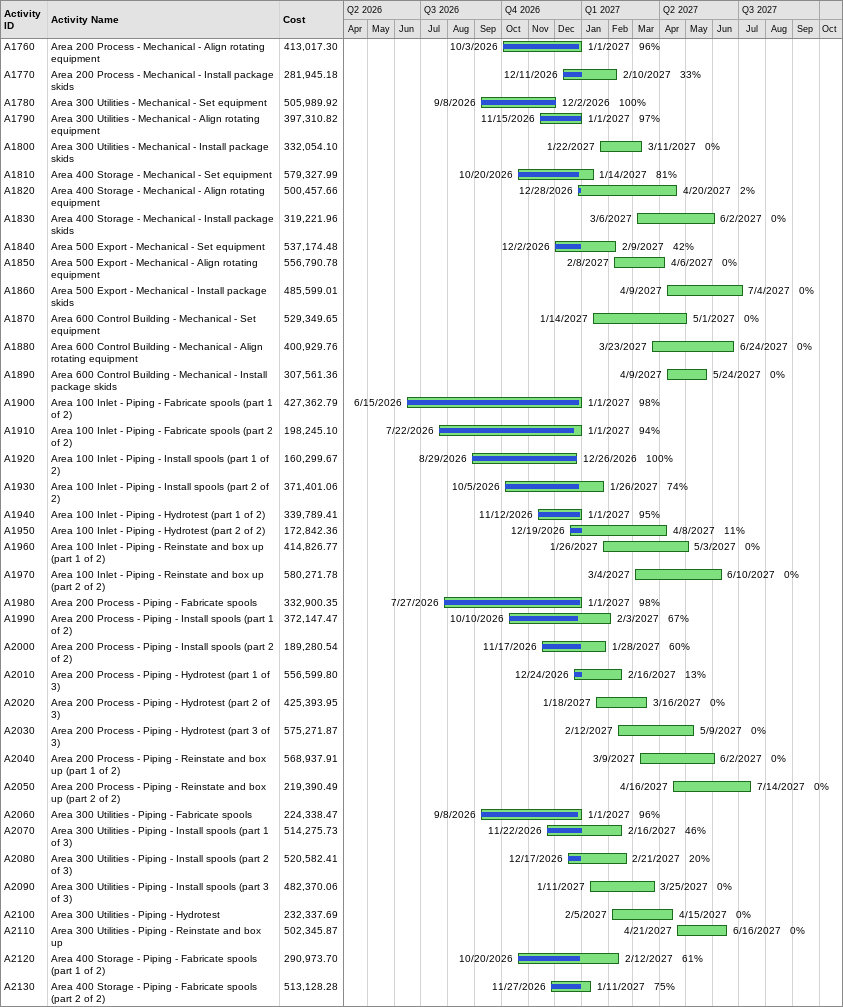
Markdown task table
| ID | Task | Start | Finish | % complete | Cost |
|---|---|---|---|---|---|
| A1760 | Area 200 Process - Mechanical - Align rotating equipment | 2026-10-03 | 2027-01-01 | 96 | 413017.30 |
| A1770 | Area 200 Process - Mechanical - Install package skids | 2026-12-11 | 2027-02-10 | 33 | 281945.18 |
| A1780 | Area 300 Utilities - Mechanical - Set equipment | 2026-09-08 | 2026-12-02 | 100 | 505989.92 |
| A1790 | Area 300 Utilities - Mechanical - Align rotating equipment | 2026-11-15 | 2027-01-01 | 97 | 397310.82 |
| A1800 | Area 300 Utilities - Mechanical - Install package skids | 2027-01-22 | 2027-03-11 | 0 | 332054.10 |
| A1810 | Area 400 Storage - Mechanical - Set equipment | 2026-10-20 | 2027-01-14 | 81 | 579327.99 |
| A1820 | Area 400 Storage - Mechanical - Align rotating equipment | 2026-12-28 | 2027-04-20 | 2 | 500457.66 |
| A1830 | Area 400 Storage - Mechanical - Install package skids | 2027-03-06 | 2027-06-02 | 0 | 319221.96 |
| A1840 | Area 500 Export - Mechanical - Set equipment | 2026-12-02 | 2027-02-09 | 42 | 537174.48 |
| A1850 | Area 500 Export - Mechanical - Align rotating equipment | 2027-02-08 | 2027-04-06 | 0 | 556790.78 |
| A1860 | Area 500 Export - Mechanical - Install package skids | 2027-04-09 | 2027-07-04 | 0 | 485599.01 |
| A1870 | Area 600 Control Building - Mechanical - Set equipment | 2027-01-14 | 2027-05-01 | 0 | 529349.65 |
| A1880 | Area 600 Control Building - Mechanical - Align rotating equipment | 2027-03-23 | 2027-06-24 | 0 | 400929.76 |
| A1890 | Area 600 Control Building - Mechanical - Install package skids | 2027-04-09 | 2027-05-24 | 0 | 307561.36 |
| A1900 | Area 100 Inlet - Piping - Fabricate spools (part 1 of 2) | 2026-06-15 | 2027-01-01 | 98 | 427362.79 |
| A1910 | Area 100 Inlet - Piping - Fabricate spools (part 2 of 2) | 2026-07-22 | 2027-01-01 | 94 | 198245.10 |
| A1920 | Area 100 Inlet - Piping - Install spools (part 1 of 2) | 2026-08-29 | 2026-12-26 | 100 | 160299.67 |
| A1930 | Area 100 Inlet - Piping - Install spools (part 2 of 2) | 2026-10-05 | 2027-01-26 | 74 | 371401.06 |
| A1940 | Area 100 Inlet - Piping - Hydrotest (part 1 of 2) | 2026-11-12 | 2027-01-01 | 95 | 339789.41 |
| A1950 | Area 100 Inlet - Piping - Hydrotest (part 2 of 2) | 2026-12-19 | 2027-04-08 | 11 | 172842.36 |
| A1960 | Area 100 Inlet - Piping - Reinstate and box up (part 1 of 2) | 2027-01-26 | 2027-05-03 | 0 | 414826.77 |
| A1970 | Area 100 Inlet - Piping - Reinstate and box up (part 2 of 2) | 2027-03-04 | 2027-06-10 | 0 | 580271.78 |
| A1980 | Area 200 Process - Piping - Fabricate spools | 2026-07-27 | 2027-01-01 | 98 | 332900.35 |
| A1990 | Area 200 Process - Piping - Install spools (part 1 of 2) | 2026-10-10 | 2027-02-03 | 67 | 372147.47 |
| A2000 | Area 200 Process - Piping - Install spools (part 2 of 2) | 2026-11-17 | 2027-01-28 | 60 | 189280.54 |
| A2010 | Area 200 Process - Piping - Hydrotest (part 1 of 3) | 2026-12-24 | 2027-02-16 | 13 | 556599.80 |
| A2020 | Area 200 Process - Piping - Hydrotest (part 2 of 3) | 2027-01-18 | 2027-03-16 | 0 | 425393.95 |
| A2030 | Area 200 Process - Piping - Hydrotest (part 3 of 3) | 2027-02-12 | 2027-05-09 | 0 | 575271.87 |
| A2040 | Area 200 Process - Piping - Reinstate and box up (part 1 of 2) | 2027-03-09 | 2027-06-02 | 0 | 568937.91 |
| A2050 | Area 200 Process - Piping - Reinstate and box up (part 2 of 2) | 2027-04-16 | 2027-07-14 | 0 | 219390.49 |
| A2060 | Area 300 Utilities - Piping - Fabricate spools | 2026-09-08 | 2027-01-01 | 96 | 224338.47 |
| A2070 | Area 300 Utilities - Piping - Install spools (part 1 of 3) | 2026-11-22 | 2027-02-16 | 46 | 514275.73 |
| A2080 | Area 300 Utilities - Piping - Install spools (part 2 of 3) | 2026-12-17 | 2027-02-21 | 20 | 520582.41 |
| A2090 | Area 300 Utilities - Piping - Install spools (part 3 of 3) | 2027-01-11 | 2027-03-25 | 0 | 482370.06 |
| A2100 | Area 300 Utilities - Piping - Hydrotest | 2027-02-05 | 2027-04-15 | 0 | 232337.69 |
| A2110 | Area 300 Utilities - Piping - Reinstate and box up | 2027-04-21 | 2027-06-16 | 0 | 502345.87 |
| A2120 | Area 400 Storage - Piping - Fabricate spools (part 1 of 2) | 2026-10-20 | 2027-02-12 | 61 | 290973.70 |
| A2130 | Area 400 Storage - Piping - Fabricate spools (part 2 of 2) | 2026-11-27 | 2027-01-11 | 75 | 513128.28 |
